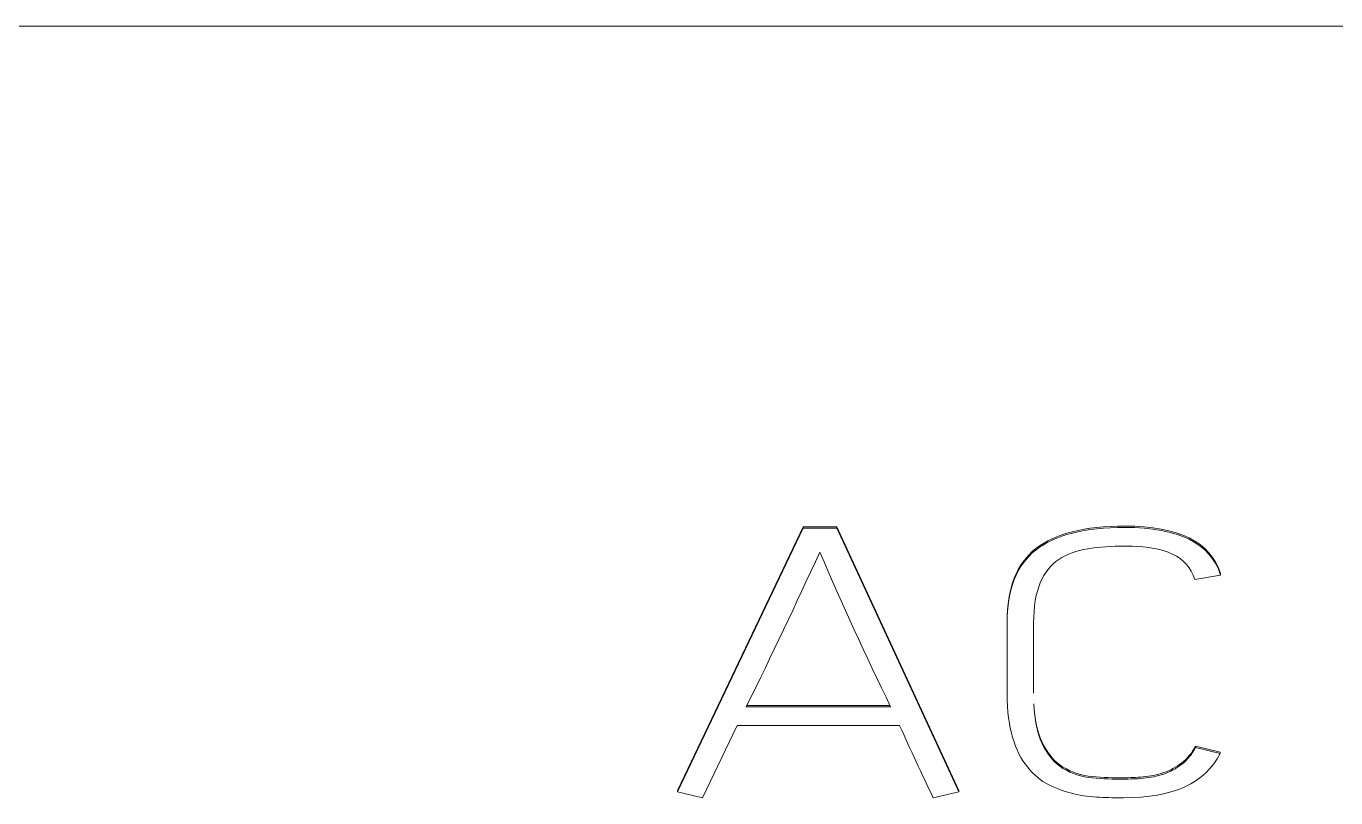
# Model space of a CAD drawing. Header units: millimetres. Extents: x -5035 to 14510, y -7775 to 12.
# Drawn here: x 1474.62 to 1481.46, y -1894.63 to -1890.6 of the extents above; entities that cross this region are included whole.
import ezdxf

# ---------------------------------------------------------------- set-up
doc = ezdxf.new("R2010")
doc.units = ezdxf.units.MM
doc.layers.add('eProC - L2', color=41, linetype='Continuous', lineweight=20)

msp = doc.modelspace()

# ---------------------------------------------------------------- linework, layer by layer
at = {"layer": 'eProC - L2', "linetype": 'Continuous'}
for p, q in [((1508.631, -1890.5994), (1440.631, -1890.5994)), ((1478.0214, -1894.59), (1478.6773, -1893.2135)), ((1478.6773, -1893.2206), (1478.6773, -1893.2135)), ((1478.6773, -1893.2135), (1478.8529, -1893.2135)), ((1478.8529, -1893.2206), (1478.8529, -1893.2135)), ((1478.8529, -1893.2135), (1479.4905, -1894.59)), ((1478.0214, -1894.597), (1478.6773, -1893.2206)), ((1478.6773, -1893.2206), (1478.8529, -1893.2206)), ((1478.8529, -1893.2206), (1479.4905, -1894.597)), ((1480.8555, -1893.4644), (1480.7215, -1893.4874)), ((1480.8555, -1893.4644), (1480.8555, -1893.4573)), ((1479.7417, -1893.7165), (1479.7417, -1893.7094)), ((1478.3806, -1894.1526), (1479.134, -1894.1526)), ((1478.3839, -1894.1456), (1479.1307, -1894.1456)), ((1478.3337, -1894.2502), (1478.1529, -1894.6274)), ((1479.1808, -1894.2502), (1478.3337, -1894.2502)), ((1480.7241, -1894.3643), (1480.7241, -1894.3572)), ((1480.7241, -1894.3572), (1480.8529, -1894.3894)), ((1480.7241, -1894.3643), (1480.8529, -1894.3965)), ((1480.8529, -1894.3965), (1480.8529, -1894.3894)), ((1478.0214, -1894.597), (1478.0214, -1894.59)), ((1478.1529, -1894.6274), (1478.0214, -1894.597)), ((1479.4905, -1894.597), (1479.3565, -1894.6274)), ((1479.4905, -1894.597), (1479.4905, -1894.59))]:
    msp.add_line(p, q, dxfattribs=at)
for centre, radius, start, end in [((1444.9426, -1877.769), 37.236, 333.89653, 335.27281), ((1495.1142, -1886.3541), 17.7816, 203.1501, 206.01287), ((1491.9709, -1888.5239), 14.0134, 204.11856, 205.82005)]:
    msp.add_arc(centre, radius, start, end, dxfattribs=at)
for points, knots in [([(1479.7417, -1893.7094), (1479.7417, -1893.5328), (1479.7911, -1893.4058), (1479.8913, -1893.3267), (1479.9908, -1893.2481), (1480.1463, -1893.2089), (1480.6369, -1893.2089), (1480.8021, -1893.2917), (1480.8555, -1893.4573)], [0, 0, 0, 0, 0.327394, 0.327394, 0.327394, 0.616418, 0.616418, 1, 1, 1, 1]), ([(1479.7417, -1893.7165), (1479.7417, -1893.5399), (1479.7911, -1893.4129), (1479.8913, -1893.3338), (1479.9908, -1893.2551), (1480.1463, -1893.216), (1480.6369, -1893.216), (1480.8021, -1893.2988), (1480.8555, -1893.4644)], [0, 0, 0, 0, 0.327394, 0.327394, 0.327394, 0.616418, 0.616418, 1, 1, 1, 1]), ([(1480.7215, -1893.4874), (1480.7007, -1893.4267), (1480.6629, -1893.3825), (1480.6044, -1893.3549), (1480.5467, -1893.3277), (1480.4638, -1893.3135), (1480.2856, -1893.3135), (1480.2205, -1893.3181), (1480.1619, -1893.3273), (1480.1037, -1893.3365), (1480.0539, -1893.3549), (1480.011, -1893.3834), (1479.9688, -1893.4115), (1479.9368, -1893.4524), (1479.9147, -1893.5049), (1479.8921, -1893.5584), (1479.8796, -1893.6282), (1479.8796, -1893.7156), (1479.8796, -1893.8374), (1479.8796, -1893.9592), (1479.8796, -1894.0811)], [0, 0, 0, 0, 0.0691222, 0.0691222, 0.0691222, 0.152127, 0.152127, 0.207801, 0.207801, 0.207801, 0.2605255, 0.2605255, 0.2605255, 0.3213432, 0.3213432, 0.3213432, 0.4132799, 0.4132799, 0.4132799, 0.5710822, 0.5710822, 0.5710822, 0.5710822]), ([(1480.8529, -1894.3965), (1480.7761, -1894.551), (1480.6083, -1894.6274), (1480.3103, -1894.6274), (1480.2686, -1894.6265), (1480.2244, -1894.6247), (1480.1789, -1894.6228), (1480.1346, -1894.6173), (1480.0891, -1894.6063), (1480.0451, -1894.5956), (1480.0019, -1894.5805), (1479.959, -1894.5593), (1479.9169, -1894.5386), (1479.8796, -1894.5069), (1479.8145, -1894.4259), (1479.7885, -1894.3744), (1479.7703, -1894.3127), (1479.752, -1894.2509), (1479.7417, -1894.1747), (1479.7417, -1894.0846), (1479.7417, -1893.9619), (1479.7417, -1893.8392), (1479.7417, -1893.7165)], [0, 0, 0, 0, 0.292216, 0.292216, 0.334587, 0.334587, 0.334587, 0.394507, 0.394507, 0.394507, 0.458026, 0.458026, 0.458026, 0.545883, 0.545883, 0.633739, 0.633739, 0.633739, 0.77442, 0.77442, 0.77442, 1, 1, 1, 1]), ([(1479.8808, -1894.1372), (1479.8848, -1894.2224), (1479.8987, -1894.2906), (1479.9225, -1894.3403), (1479.9515, -1894.401), (1479.9876, -1894.4462), (1480.0331, -1894.4738), (1480.08, -1894.5021), (1480.1294, -1894.5188), (1480.2413, -1894.528), (1480.296, -1894.5308), (1480.348, -1894.5299), (1480.3818, -1894.5293), (1480.4157, -1894.529), (1480.4521, -1894.5253), (1480.4896, -1894.5215), (1480.525, -1894.5152), (1480.5588, -1894.5032), (1480.5911, -1894.4918), (1480.6239, -1894.4747), (1480.6525, -1894.4526), (1480.6811, -1894.4306), (1480.7059, -1894.4011), (1480.7241, -1894.3643)], [0.591023, 0.591023, 0.591023, 0.591023, 0.6842578, 0.6842578, 0.6842578, 0.751807, 0.751807, 0.751807, 0.8026944, 0.8026944, 0.8535819, 0.8535819, 0.8535819, 0.8854496, 0.8854496, 0.8854496, 0.9195475, 0.9195475, 0.9195475, 0.9557424, 0.9557424, 0.9557424, 1, 1, 1, 1]), ([(1479.8812, -1894.1372), (1479.8856, -1894.2191), (1479.8994, -1894.2849), (1479.9225, -1894.3333), (1479.9515, -1894.3939), (1479.9876, -1894.4391), (1480.0331, -1894.4667), (1480.08, -1894.4951), (1480.1294, -1894.5118), (1480.2413, -1894.521), (1480.296, -1894.5237), (1480.348, -1894.5228), (1480.3818, -1894.5222), (1480.4157, -1894.5219), (1480.4521, -1894.5182), (1480.4896, -1894.5144), (1480.525, -1894.5081), (1480.5588, -1894.4961), (1480.5911, -1894.4847), (1480.6239, -1894.4676), (1480.6525, -1894.4455), (1480.6811, -1894.4235), (1480.7059, -1894.394), (1480.7241, -1894.3572)], [0.5936166, 0.5936166, 0.5936166, 0.5936166, 0.6842578, 0.6842578, 0.6842578, 0.751807, 0.751807, 0.751807, 0.8026944, 0.8026944, 0.8535819, 0.8535819, 0.8535819, 0.8854496, 0.8854496, 0.8854496, 0.9195475, 0.9195475, 0.9195475, 0.9557424, 0.9557424, 0.9557424, 1, 1, 1, 1])]:
    msp.add_open_spline(points, degree=3, knots=knots, dxfattribs=at)
msp.add_open_spline([(1479.8796, -1894.0342), (1479.8796, -1894.0475), (1479.8796, -1894.0607), (1479.8796, -1894.074)], degree=3, dxfattribs=at)

doc.saveas('drawing.dxf')
